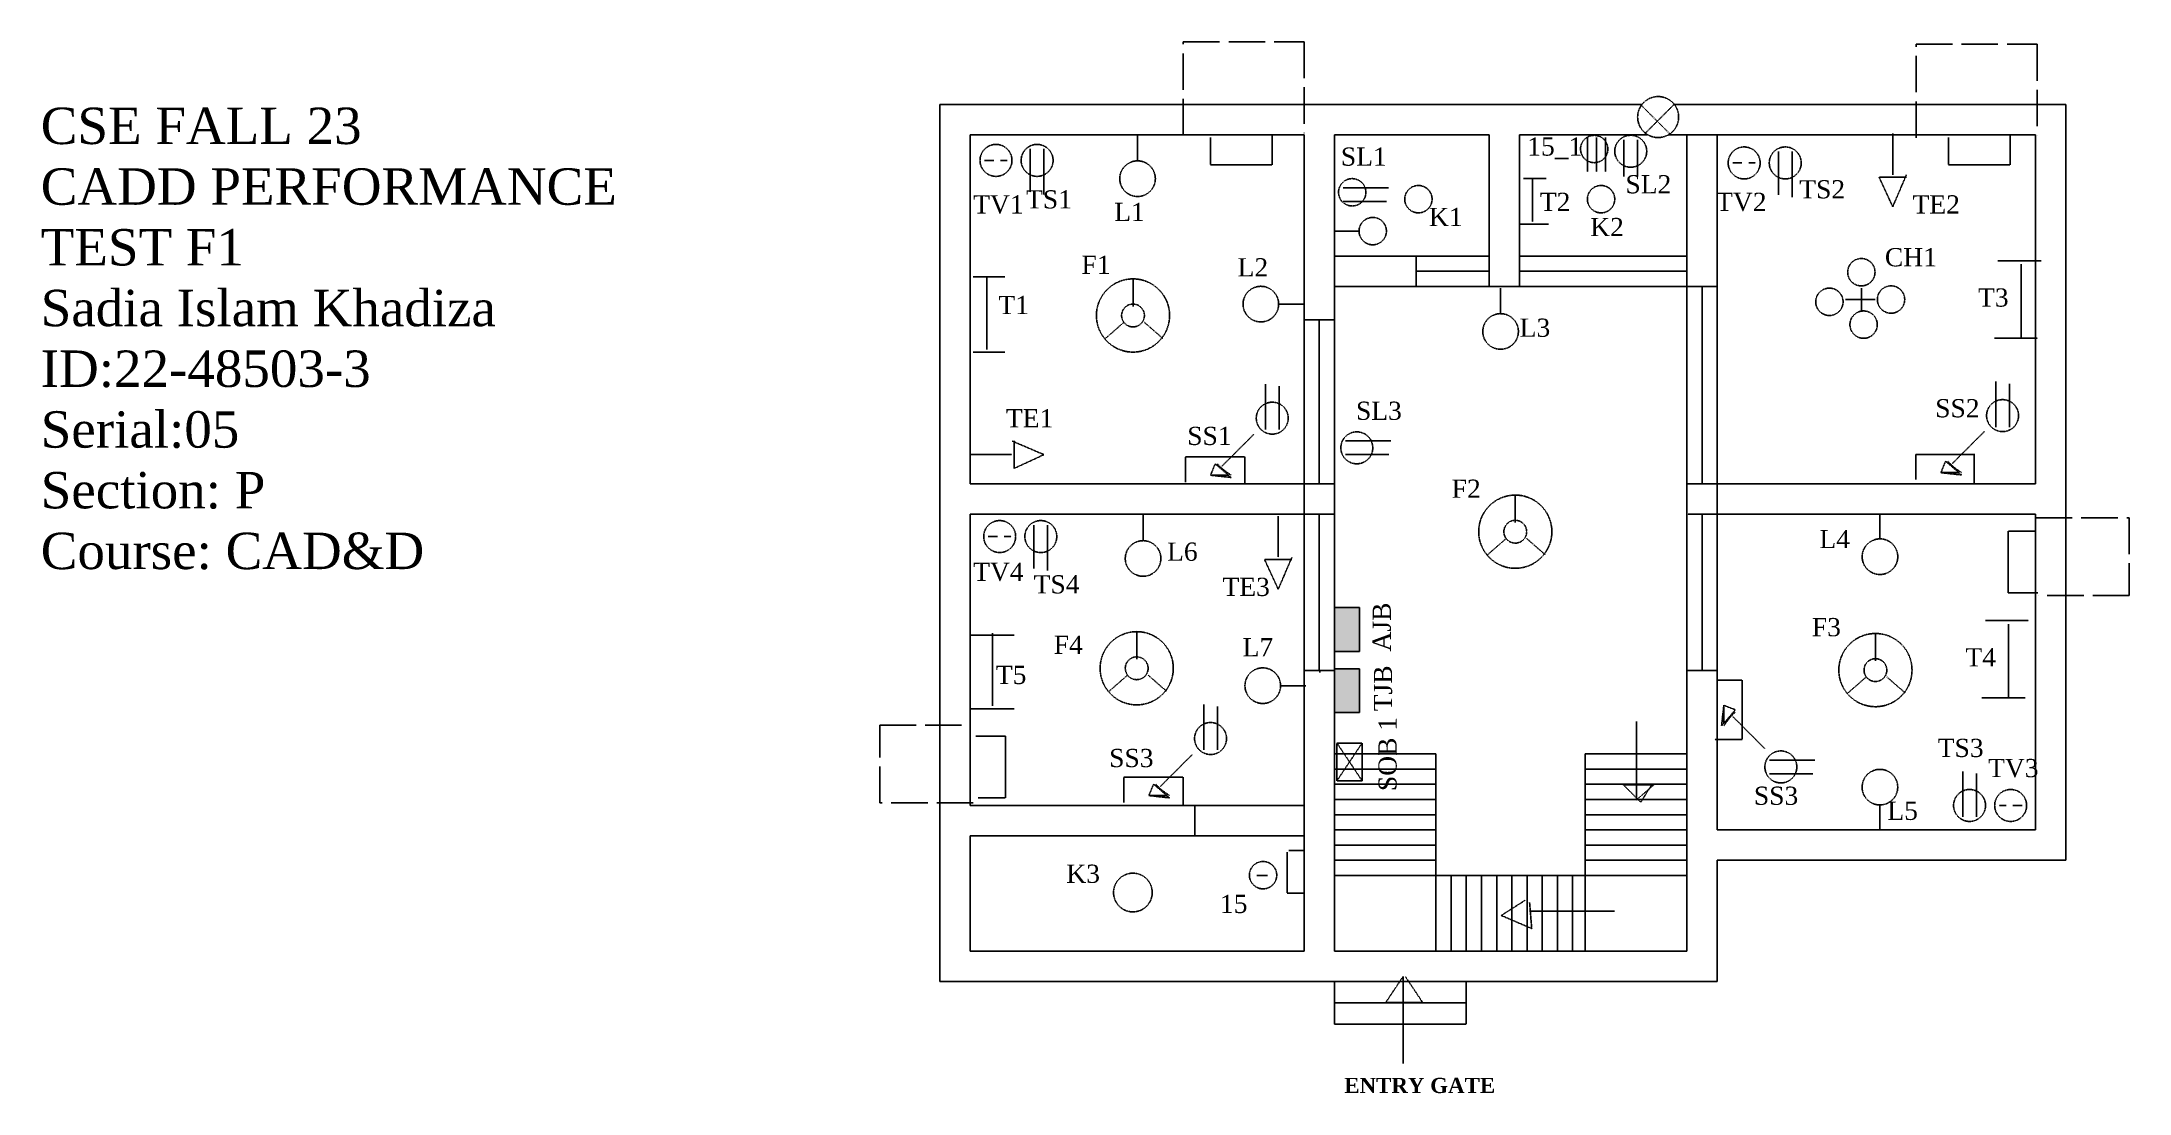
# Model space of a CAD drawing. Header units: inches. Extents: x 60 to 748, y -9 to 338.
import ezdxf

# ---------------------------------------------------------------- set-up
doc = ezdxf.new("R2010")
doc.units = ezdxf.units.IN
doc.header["$MEASUREMENT"] = 0
for name, pattern in [('ACAD_ISO02W100', [15, 12, -3]), ('HIDDEN', [0.375, 0.25, -0.125]), ('HIDDEN2', [0.1875, 0.125, -0.0625])]:
    doc.linetypes.add(name, pattern=pattern)

msp = doc.modelspace()

# ---------------------------------------------------------------- hatches: boundary and pattern name
h = msp.add_hatch(color=256)
h.set_gradient(color1=(40, 192, 215), color2=(78, 203, 223), one_color=1, tint=0.59, name='HEMISPHERICAL')
h.paths.add_polyline_path([(494.65, 151.3), (487.45, 151.3), (486.45, 151.3), (486.45, 136.87), (486.73, 136.87), (494.65, 136.87)])
h = msp.add_hatch(color=256)
h.set_gradient(color1=(142, 170, 85), one_color=1, tint=1)
h.paths.add_polyline_path([(494.65, 131.11), (487.45, 131.11), (486.45, 131.11), (486.45, 116.69), (486.73, 116.69), (494.65, 116.69)])
h = msp.add_hatch(color=256)
h.set_gradient(color1=(142, 170, 85), color2=(162, 185, 116), one_color=1, tint=0.59, name='HEMISPHERICAL')
h.paths.add_polyline_path([(494.65, 131.11), (487.45, 131.11), (486.45, 131.11), (486.45, 116.69), (486.73, 116.69), (494.65, 116.69)])

# ---------------------------------------------------------------- linework, layer by layer
at = {"linetype": 'ACAD_ISO02W100'}
for p, q in [((436.59, 306.86), (436.59, 337.67)), ((436.59, 337.67), (476.47, 337.67)), ((476.47, 337.67), (476.47, 307.61)), ((678.08, 306.02), (678.08, 336.83)), ((678.08, 336.83), (717.96, 336.83)), ((717.96, 336.83), (717.96, 306.77)), ((717.52, 180.89), (748.33, 180.89)), ((748.33, 180.89), (748.33, 155.24)), ((748.33, 155.24), (718.27, 155.24)), ((336.57, 86.92), (336.57, 112.57)), ((336.57, 112.57), (366.62, 112.57)), ((367.38, 86.92), (336.57, 86.92))]:
    msp.add_line(p, q, dxfattribs=at)
for p, q in [((356.42, 317.06), (476.42, 317.06)), ((356.42, 307.06), (356.42, 317.06)), ((476.42, 317.06), (405.42, 317.06)), ((476.42, 317.06), (587.77, 317.06)), ((486.42, 317.06), (542.42, 317.06)), ((598.4, 317.06), (727.42, 317.06)), ((727.42, 317.06), (727.42, 68.06)), ((356.42, 307.06), (356.42, 182.06)), ((366.42, 307.06), (476.42, 307.06)), ((366.42, 307.06), (366.42, 192.06)), ((476.42, 307.06), (476.42, 246.06)), ((486.42, 307.06), (537.42, 307.06)), ((486.42, 307.06), (486.42, 246.06)), ((537.42, 307.06), (537.42, 257.06)), ((547.42, 307.06), (589.63, 307.06)), ((547.42, 307.06), (547.42, 257.06)), ((596.54, 307.06), (597.42, 307.06)), ((607.42, 307.06), (717.42, 307.06)), ((717.42, 307.06), (717.42, 192.06)), ((537.42, 257.06), (547.42, 257.06)), ((607.42, 257.06), (597.42, 257.06)), ((476.42, 246.06), (486.42, 246.06)), ((366.42, 192.06), (476.42, 192.06)), ((476.42, 192.06), (476.42, 182.06)), ((717.42, 192.06), (612.55, 192.06)), ((727.42, 68.06), (727.42, 188.06)), ((356.42, 182.06), (356.42, 66.06)), ((366.42, 182.06), (366.42, 86.06)), ((366.42, 182.06), (476.42, 182.06)), ((607.42, 182.06), (717.42, 182.06)), ((717.42, 182.06), (717.42, 78.06)), ((487.45, 151.3), (486.45, 151.3)), ((494.65, 151.3), (486.45, 151.3)), ((486.45, 151.3), (486.45, 136.87)), ((494.65, 151.3), (487.45, 151.3)), ((494.65, 136.87), (494.65, 151.3)), ((494.65, 136.87), (494.65, 151.3)), ((487.45, 131.11), (486.44, 131.11)), ((486.45, 131.11), (486.44, 116.69)), ((486.73, 136.87), (486.45, 136.87)), ((486.45, 136.87), (494.65, 136.87)), ((486.45, 131.11), (486.45, 116.69)), ((494.65, 131.11), (486.45, 131.11)), ((486.73, 136.87), (494.65, 136.87)), ((494.65, 131.11), (487.45, 131.11)), ((494.65, 116.69), (494.65, 131.11)), ((494.65, 116.69), (494.65, 131.11)), ((476.42, 71.52), (476.42, 130.58)), ((476.42, 130.58), (486.42, 130.58)), ((481.6, 129.95), (481.6, 130.54)), ((486.42, 71.52), (486.42, 130.58)), ((602.55, 38.06), (602.55, 130.58)), ((602.55, 130.58), (612.55, 130.58)), ((612.55, 130.58), (612.55, 78.06)), ((486.73, 116.69), (486.44, 116.69)), ((486.44, 116.69), (494.65, 116.69)), ((486.73, 116.69), (494.65, 116.69)), ((486.73, 116.69), (486.73, 116.69)), ((486.42, 103.06), (519.88, 103.06)), ((486.42, 98.06), (519.88, 98.06)), ((569.09, 103.06), (602.55, 103.06)), ((569.09, 98.06), (602.55, 98.06)), ((486.42, 93.06), (519.88, 93.06)), ((569.09, 93.06), (602.55, 93.06)), ((366.42, 86.06), (440.42, 86.06)), ((440.42, 86.06), (440.42, 76.06)), ((486.42, 88.06), (519.88, 88.06)), ((486.42, 83.06), (519.88, 83.06)), ((569.09, 88.06), (602.55, 88.06)), ((569.09, 83.06), (602.55, 83.06)), ((366.42, 76.06), (366.42, 38.06)), ((366.42, 76.06), (440.42, 76.06)), ((486.42, 78.06), (519.88, 78.06)), ((569.09, 78.06), (602.55, 78.06)), ((717.42, 78.06), (612.55, 78.06)), ((476.42, 38.06), (476.42, 71.52)), ((486.42, 73.06), (519.88, 73.06)), ((486.42, 38.06), (486.42, 71.52)), ((569.09, 73.06), (602.55, 73.06)), ((356.42, 66.06), (356.42, 28.06)), ((486.42, 68.06), (519.88, 68.06)), ((486.42, 63.06), (519.88, 63.06)), ((569.09, 68.06), (602.55, 68.06)), ((569.09, 63.06), (602.55, 63.06)), ((727.42, 68.06), (612.55, 68.06)), ((612.55, 68.06), (612.55, 28.06)), ((366.42, 38.06), (476.42, 38.06)), ((486.42, 38.06), (587.42, 38.06)), ((486.42, 38.06), (519.88, 38.06)), ((519.88, 38.06), (569.09, 38.06)), ((569.09, 38.06), (602.55, 38.06)), ((356.42, 28.06), (476.42, 28.06)), ((476.42, 28.06), (597.42, 28.06)), ((602.55, 28.06), (597.42, 28.06)), ((612.55, 28.06), (602.55, 28.06))]:
    msp.add_line(p, q)
at = {"linetype": 'HIDDEN2'}
for p, q in [((587.7, 316.58), (596.91, 307.38)), ((598.55, 317.24), (588.68, 307.38)), ((421.54, 298.59), (421.54, 306.86)), ((445.62, 306.11), (445.62, 297.09)), ((465.93, 297.09), (465.93, 306.86)), ((569.76, 306.11), (569.76, 294.84)), ((572.77, 306.11), (572.77, 294.84)), ((575.78, 306.11), (575.78, 294.84)), ((581.8, 305.36), (581.8, 293.34)), ((586.31, 305.36), (586.31, 293.34)), ((602.55, 307.06), (596.54, 307.06)), ((602.55, 130.58), (602.55, 307.06)), ((602.55, 307.06), (607.42, 307.06)), ((612.55, 143.04), (612.55, 307.06)), ((670.4, 307.41), (670.4, 293.87)), ((688.8, 306.11), (688.8, 297.09)), ((709.11, 297.09), (709.11, 306.86)), ((371.13, 298.6), (374.14, 298.6)), ((376.4, 298.6), (378.65, 298.6)), ((386.18, 302.35), (386.18, 288.08)), ((390.69, 302.35), (390.69, 287.32)), ((445.62, 297.09), (465.93, 297.09)), ((617.67, 297.76), (620.68, 297.76)), ((622.94, 297.76), (625.2, 297.76)), ((632.72, 301.51), (632.72, 287.24)), ((637.24, 301.51), (637.24, 286.48)), ((688.8, 297.09), (709.11, 297.09)), ((489.25, 289.58), (504.28, 289.58)), ((548.7, 292.58), (556.22, 292.58)), ((551.7, 292.58), (551.7, 278.31)), ((674.91, 293.11), (665.89, 293.11)), ((665.89, 293.11), (670.4, 283.33)), ((670.4, 283.33), (674.91, 293.87)), ((489.25, 285.07), (503.53, 285.07)), ((494.54, 275.3), (486.27, 275.3)), ((547.19, 277.56), (556.97, 277.56)), ((513.33, 267.06), (486.25, 267.06)), ((513.33, 257.06), (513.33, 267.06)), ((513.33, 267.06), (537.41, 267.06)), ((597.42, 267.06), (547.19, 267.06)), ((597.42, 267.06), (602.42, 267.06)), ((597.42, 262.06), (602.42, 262.06)), ((705.06, 265.53), (719.31, 265.53)), ((712.72, 264.38), (712.72, 240.33)), ((367.37, 260.27), (377.9, 260.27)), ((371.88, 260.27), (371.88, 236.22)), ((420.04, 250.5), (420.04, 259.52)), ((486.42, 257.06), (513.33, 257.06)), ((513.33, 257.06), (537.42, 257.06)), ((541.17, 248.26), (541.17, 256.53)), ((547.42, 257.06), (597.42, 257.06)), ((602.55, 257.06), (607.42, 257.06)), ((607.42, 257.06), (612.42, 257.06)), ((660.05, 256.51), (660.05, 249)), ((468.19, 251.25), (476.47, 251.25)), ((654.78, 252.76), (664.56, 252.76)), ((417.03, 245.24), (411.01, 239.98)), ((423.8, 245.24), (429.82, 239.98)), ((476.42, 246.06), (476.42, 182.06)), ((486.42, 182.06), (486.42, 246.06)), ((367.37, 235.47), (377.9, 235.47)), ((703.88, 240.03), (718.13, 240.03)), ((463.67, 209.92), (463.67, 224.95)), ((468.19, 209.92), (468.19, 224.2)), ((704.33, 210.76), (704.33, 225.79)), ((708.84, 210.76), (708.84, 225.04)), ((449.38, 197.9), (459.91, 208.42)), ((690.03, 198.74), (700.57, 209.26)), ((366.62, 201.66), (380.16, 201.66)), ((390.69, 201.66), (380.16, 206.17)), ((380.91, 206.17), (380.91, 197.15)), ((380.91, 197.15), (390.69, 201.66)), ((437.34, 192.64), (437.34, 200.9)), ((437.34, 200.9), (456.9, 200.9)), ((456.9, 200.9), (456.9, 191.89)), ((490.03, 206.17), (505.06, 206.17)), ((490.03, 201.66), (504.31, 201.66)), ((677.99, 193.48), (677.99, 201.75)), ((677.99, 201.75), (697.56, 201.75)), ((686.27, 195.73), (687.78, 199.49)), ((686.27, 195.73), (687.78, 199.49)), ((687.78, 199.49), (693.04, 194.98)), ((687.78, 199.49), (693.04, 195.73)), ((688.53, 199.49), (692.29, 195.73)), ((697.26, 192.42), (697.26, 201.75)), ((697.26, 201.67), (697.26, 192.42)), ((445.62, 194.89), (447.12, 198.65)), ((445.62, 194.89), (447.12, 198.65)), ((451.64, 194.89), (445.62, 194.89)), ((452.39, 194.14), (445.62, 194.89)), ((447.12, 198.65), (452.39, 194.14)), ((447.12, 198.65), (452.39, 194.89)), ((447.87, 198.65), (451.64, 194.89)), ((692.29, 195.73), (686.27, 195.73)), ((693.04, 194.98), (686.27, 195.73)), ((476.42, 192.06), (486.42, 192.06)), ((546.01, 179.29), (546.01, 188.31)), ((602.55, 192.06), (602.42, 192.06)), ((612.55, 192.06), (602.55, 192.06)), ((607.42, 192.06), (607.42, 192.06)), ((607.42, 192.06), (607.42, 192.06)), ((423.36, 173.48), (423.36, 181.76)), ((467.9, 181.41), (467.9, 167.87)), ((476.42, 182.06), (486.42, 182.06)), ((476.42, 182.06), (476.42, 130.58)), ((486.42, 182.06), (486.42, 130.58)), ((607.42, 182.06), (602.87, 182.06)), ((666.19, 174.07), (666.19, 182.35)), ((372.35, 174.68), (375.36, 174.68)), ((377.62, 174.68), (379.88, 174.68)), ((387.4, 178.44), (387.4, 164.16)), ((391.91, 178.44), (391.91, 163.41)), ((543, 174.03), (536.98, 168.77)), ((549.77, 174.03), (555.79, 168.77)), ((717.42, 176.47), (708.4, 176.47)), ((708.4, 176.47), (708.4, 156.15)), ((472.41, 167.12), (463.39, 167.12)), ((463.39, 167.12), (467.9, 157.34)), ((467.9, 157.34), (472.41, 167.87)), ((708.4, 156.15), (718.17, 156.15)), ((700.91, 146.99), (715.16, 146.99)), ((708.57, 145.84), (708.57, 121.79)), ((366.64, 142.25), (380.89, 142.25)), ((373.7, 142.88), (373.7, 118.83)), ((421.26, 134.29), (421.26, 143.31)), ((612.55, 143.04), (612.55, 130.58)), ((664.69, 133.7), (664.69, 142.72)), ((418.25, 129.03), (412.23, 123.77)), ((425.02, 129.03), (431.04, 123.77)), ((468.82, 125.56), (477.09, 125.56)), ((612.49, 127.38), (620.75, 127.38)), ((620.75, 127.38), (620.75, 107.82)), ((661.68, 128.44), (655.66, 123.18)), ((668.45, 128.44), (674.47, 123.18)), ((366.64, 117.94), (380.89, 117.94)), ((443.34, 104.39), (443.34, 119.42)), ((447.85, 104.39), (447.85, 118.67)), ((613.99, 112.33), (614.74, 119.1)), ((618.5, 117.6), (613.99, 112.33)), ((614.74, 113.08), (614.74, 119.1)), ((614.74, 119.1), (618.5, 117.6)), ((614.74, 119.1), (618.5, 117.6)), ((618.5, 117.6), (614.74, 112.33)), ((699.73, 121.5), (713.98, 121.5)), ((585.93, 113.73), (585.93, 87.89)), ((618.5, 116.85), (614.74, 113.08)), ((617.75, 115.34), (628.27, 104.81)), ((378.03, 108.88), (368.26, 108.88)), ((378.03, 88.56), (378.03, 108.88)), ((487.24, 106.66), (495.54, 94.23)), ((495.54, 106.66), (487.24, 94.23)), ((620.75, 107.82), (611.74, 107.82)), ((429.04, 92.37), (439.58, 102.89)), ((519.88, 103.06), (519.88, 38.06)), ((569.09, 103.06), (569.09, 38.06)), ((629.77, 101.05), (644.8, 101.05)), ((629.77, 96.53), (644.05, 96.53)), ((693.45, 82.35), (693.45, 97.38)), ((697.97, 82.35), (697.97, 96.62)), ((417.01, 87.11), (417.01, 95.38)), ((417.01, 95.38), (436.57, 95.38)), ((425.28, 89.36), (426.79, 93.12)), ((425.28, 89.36), (426.79, 93.12)), ((426.79, 93.12), (432.05, 88.61)), ((426.79, 93.12), (432.05, 89.36)), ((427.54, 93.12), (431.3, 89.36)), ((436.57, 95.38), (436.57, 86.36)), ((591.68, 92.92), (581.62, 92.92)), ((581.62, 92.92), (587.37, 87.18)), ((585.93, 87.89), (591.68, 92.92)), ((587.37, 87.18), (590.96, 92.92)), ((369.01, 88.56), (378.03, 88.56)), ((431.3, 89.36), (425.28, 89.36)), ((432.05, 88.61), (425.28, 89.36)), ((440.42, 86.06), (476.48, 86.06)), ((666.17, 86.11), (666.17, 77.84)), ((707.75, 86.1), (705.49, 86.1)), ((713.01, 86.1), (710, 86.1)), ((440.42, 76.06), (476.42, 76.06)), ((470.83, 70.72), (470.83, 57.2)), ((471.41, 71.3), (476.71, 71.3)), ((460.82, 63.03), (464.32, 63.03)), ((519.88, 68.06), (519.88, 38.06)), ((519.88, 38.06), (519.88, 63.06)), ((519.88, 63.06), (569.09, 63.06)), ((524.88, 38.06), (524.88, 63.06)), ((529.88, 38.06), (529.88, 63.06)), ((529.88, 38.06), (529.88, 63.06)), ((534.88, 38.06), (534.88, 63.06)), ((539.88, 38.06), (539.88, 63.06)), ((539.88, 38.06), (539.88, 63.06)), ((544.88, 38.06), (544.88, 63.06)), ((549.88, 38.06), (549.88, 63.06)), ((549.88, 38.06), (549.88, 63.06)), ((554.88, 38.06), (554.88, 63.06)), ((554.88, 38.06), (554.88, 63.06)), ((554.88, 38.06), (554.88, 63.06)), ((559.88, 38.06), (559.88, 63.06)), ((564.88, 38.06), (564.88, 63.06)), ((470.83, 57.2), (476.12, 57.2)), ((549.29, 54.88), (541.39, 49.86)), ((541.39, 49.86), (551.44, 45.55)), ((551.44, 45.55), (550.73, 54.17)), ((550.73, 51.29), (578.75, 51.29)), ((486.42, 28.06), (529.88, 28.06)), ((486.42, 28.06), (486.42, 14.06)), ((509.05, 29.77), (503.3, 21.15)), ((509.05, 1.06), (509.05, 29.77)), ((515.52, 21.15), (509.77, 29.77)), ((529.88, 14.06), (529.88, 28.06)), ((486.42, 21.06), (529.88, 21.06)), ((503.3, 21.15), (515.52, 21.15)), ((486.42, 14.06), (529.88, 14.06))]:
    msp.add_line(p, q, dxfattribs=at)
at = {"color": 72, "linetype": 'HIDDEN2'}
for p, q in [((513.33, 262.06), (537.41, 262.06)), ((597.42, 262.06), (547.19, 262.06)), ((607.55, 192.06), (607.55, 257.06)), ((481.42, 246.06), (481.42, 192.06)), ((481.42, 182.06), (481.42, 130.58)), ((607.55, 130.58), (607.55, 182.06))]:
    msp.add_line(p, q, dxfattribs=at)
at = {"linetype": 'HIDDEN'}
msp.add_line((486.45, 116.69), (486.45, 131.11), dxfattribs=at)
at = {"linetype": 'HIDDEN2'}
msp.add_lwpolyline([(487.24, 106.66), (495.54, 106.66), (495.54, 94.23), (487.24, 94.23)], close=True, dxfattribs=at)
for centre, radius in [((593.09, 312.87), 6.76), ((374.89, 298.6), 5.27), ((388.44, 298.6), 5.27), ((572.02, 302.35), 4.51), ((584.06, 301.6), 5.27), ((621.44, 297.76), 5.27), ((634.98, 297.76), 5.27), ((421.54, 292.57), 5.87), ((492.27, 288.08), 4.51), ((514.09, 285.82), 4.51), ((574.28, 285.82), 4.51), ((499.04, 275.3), 4.51), ((660.05, 261.77), 4.51), ((420.04, 247.5), 12.06), ((462.17, 251.25), 5.87), ((649.52, 252.01), 4.51), ((669.83, 252.76), 4.51), ((420.04, 247.5), 3.76), ((541.17, 242.24), 5.87), ((660.8, 244.49), 4.51), ((465.93, 213.68), 5.27), ((706.59, 214.52), 5.27), ((493.79, 203.91), 5.27), ((546.01, 176.28), 12.06), ((376.11, 174.68), 5.27), ((389.66, 174.68), 5.27), ((546.01, 176.28), 3.76), ((423.36, 167.46), 5.87), ((666.19, 168.05), 5.87), ((421.26, 131.29), 12.06), ((664.69, 130.69), 12.06), ((421.26, 131.29), 3.76), ((462.8, 125.56), 5.87), ((664.69, 130.69), 3.76), ((445.6, 108.15), 5.27), ((633.53, 98.79), 5.27), ((666.17, 92.13), 5.87), ((695.71, 86.1), 5.27), ((709.25, 86.1), 5.27), ((420.01, 57.42), 6.38), ((462.9, 63.13), 4.51)]:
    msp.add_circle(centre, radius, dxfattribs=at)

# ---------------------------------------------------------------- texts
at = {"attachment_point": 1}
for s, insert, char_height, width in [('{\\fTimes New Roman|b0|i0|c0|p18;CSE FALL 23\\PCADD PERFORMANCE TEST F1\\PSadia Islam Khadiza\\PID:22-48503-3\\PSerial:05\\PSection: P\\PCourse: CAD&D}', (60.11, 315.99), 12, 224.3805), ('{\\fTimes New Roman|b0|i0|c0|p18;\\C7;SL1}', (488.54, 302.85), 6, 93.7317), ('{\\fTimes New Roman|b0|i0|c0|p18;\\C7;15_1}', (549.96, 306.17), 6, 93.7317), ('{\\fTimes New Roman|b0|i0|c0|p18;\\C7;SL2}', (582.32, 293.74), 6, 93.7317), ('{\\fTimes New Roman|b0|i0|c0|p18;\\C7;TS2}', (639.59, 292.08), 6, 93.7317), ('{\\fTimes New Roman|b0|i0|c0|p18;\\C7;TV1}', (367.37, 287.1), 6, 93.7317), ('{\\fTimes New Roman|b0|i0|c0|p18;\\C7;TS1}', (384.8, 288.76), 6, 93.7317), ('{\\fTimes New Roman|b0|i0|c0|p18;\\C7;L1}', (413.85, 284.62), 6, 93.7317), ('{\\fTimes New Roman|b0|i0|c0|p18;\\C7;K1}', (517.59, 282.96), 6, 93.7317), ('{\\fTimes New Roman|b0|i0|c0|p18;\\C7;T2}', (554.11, 287.93), 6, 93.7317), ('{\\fTimes New Roman|b0|i0|c0|p18;\\C7;TV2}', (612.2, 287.93), 6, 93.7317), ('{\\fTimes New Roman|b0|i0|c0|p18;\\C7;TE2}', (676.93, 287.1), 6, 93.7317), ('{\\fTimes New Roman|b0|i0|c0|p18;\\C7;K2}', (570.7, 279.64), 6, 93.7317), ('{\\fTimes New Roman|b0|i0|c0|p18;\\C7;CH1}', (667.81, 269.7), 6, 93.7317), ('{\\fTimes New Roman|b0|i0|c0|p18;\\C7;F1}', (403.06, 267.21), 6, 93.7317), ('{\\fTimes New Roman|b0|i0|c0|p18;\\C7;L2}', (454.51, 266.38), 6, 93.7317), ('{\\fTimes New Roman|b0|i0|c0|p18;\\C7;T3}', (698.51, 256.43), 6, 93.7317), ('{\\fTimes New Roman|b0|i0|c0|p18;\\C7;T1}', (375.67, 253.95), 6, 93.7317), ('{\\fTimes New Roman|b0|i0|c0|p18;\\C7;L3}', (547.47, 246.49), 6, 93.7317), ('{\\fTimes New Roman|b0|i0|c0|p18;\\C7;TE1}', (378.16, 216.65), 6, 93.7317), ('{\\fTimes New Roman|b0|i0|c0|p18;\\C7;SL3}', (493.52, 219.13), 6, 93.7317), ('{\\fTimes New Roman|b0|i0|c0|p18;\\C7;SS2}', (684.4, 219.96), 6, 93.7317), ('{\\fTimes New Roman|b0|i0|c0|p18;\\C7;SS1}', (437.92, 210.84), 6, 93.7317), ('{\\fTimes New Roman|b0|i0|c0|p18;\\C7;F2}', (525.06, 193.44), 6, 93.7317), ('{\\fTimes New Roman|b0|i0|c0|p18;\\C7;L6}', (431.28, 172.71), 6, 93.7317), ('{\\fTimes New Roman|b0|i0|c0|p18;\\C7;L4}', (646.23, 176.86), 6, 93.7317), ('{\\fTimes New Roman|b0|i0|c0|p18;\\C7;TV4}', (367.37, 166.08), 6, 93.7317), ('{\\fTimes New Roman|b0|i0|c0|p18;\\C7;TS4}', (387.29, 161.94), 6, 93.7317), ('{\\fTimes New Roman|b0|i0|c0|p18;\\C7;TE3}', (449.53, 161.11), 6, 93.7317), ('{\\fTimes New Roman|b0|i0|c0|p18;\\C7;F3}', (643.74, 147.85), 6, 93.7317), ('{\\fTimes New Roman|b0|i0|c0|p18;\\C7;F4}', (393.93, 142.04), 6, 93.7317), ('{\\fTimes New Roman|b0|i0|c0|p18;\\C7;L7}', (456.17, 141.22), 6, 93.7317), ('{\\fTimes New Roman|b0|i0|c0|p18;\\C7;T4}', (694.36, 137.9), 6, 93.7317), ('{\\fTimes New Roman|b0|i0|c0|p18;\\C7;T5}', (374.84, 132.1), 6, 93.7317), ('{\\fTimes New Roman|b0|i0|c0|p18;\\C7;SS3}', (412.19, 104.74), 6, 93.7317), ('{\\fTimes New Roman|b0|i0|c0|p18;\\C7;TS3}', (685.23, 108.06), 6, 93.7317), ('{\\fTimes New Roman|b0|i0|c0|p18;\\C7;TV3}', (701.83, 101.43), 6, 93.7317), ('{\\fTimes New Roman|b0|i0|c0|p18;\\C7;SS3}', (624.65, 92.31), 6, 93.7317), ('{\\fTimes New Roman|b0|i0|c0|p18;\\C7;L5}', (668.63, 87.34), 6, 93.7317), ('{\\fTimes New Roman|b0|i0|c0|p18;\\C7;K3}', (398.08, 66.61), 6, 93.7317), ('{\\fTimes New Roman|b0|i0|c0|p18;\\C7;15}', (448.7, 56.67), 6, 93.7317)]:
    msp.add_mtext(s, dxfattribs=dict(at, insert=insert, char_height=char_height, width=width))
at = {"char_height": 6, "width": 93.7317, "attachment_point": 1, "rotation": 90}
for s, insert in [('{\\fTimes New Roman|b0|i0|c0|p18;\\C140;AJB}', (499.01, 136.82)), ('{\\fTimes New Roman|b0|i0|c0|p18;\\C52;TJB}', (499.41, 117.12)), ('{\\fTimes New Roman|b0|i0|c0|p18;\\C30;SOB 1}', (500.91, 90.83))]:
    msp.add_mtext(s, dxfattribs=dict(at, insert=insert))
at = {"linetype": 'HIDDEN2', "insert": (489.66, -3.63), "char_height": 5, "width": 56.2912, "attachment_point": 1}
msp.add_mtext('{\\fTimes New Roman|b1|i0|c0|p18;ENTRY GATE}', dxfattribs=at)

doc.saveas('drawing.dxf')
